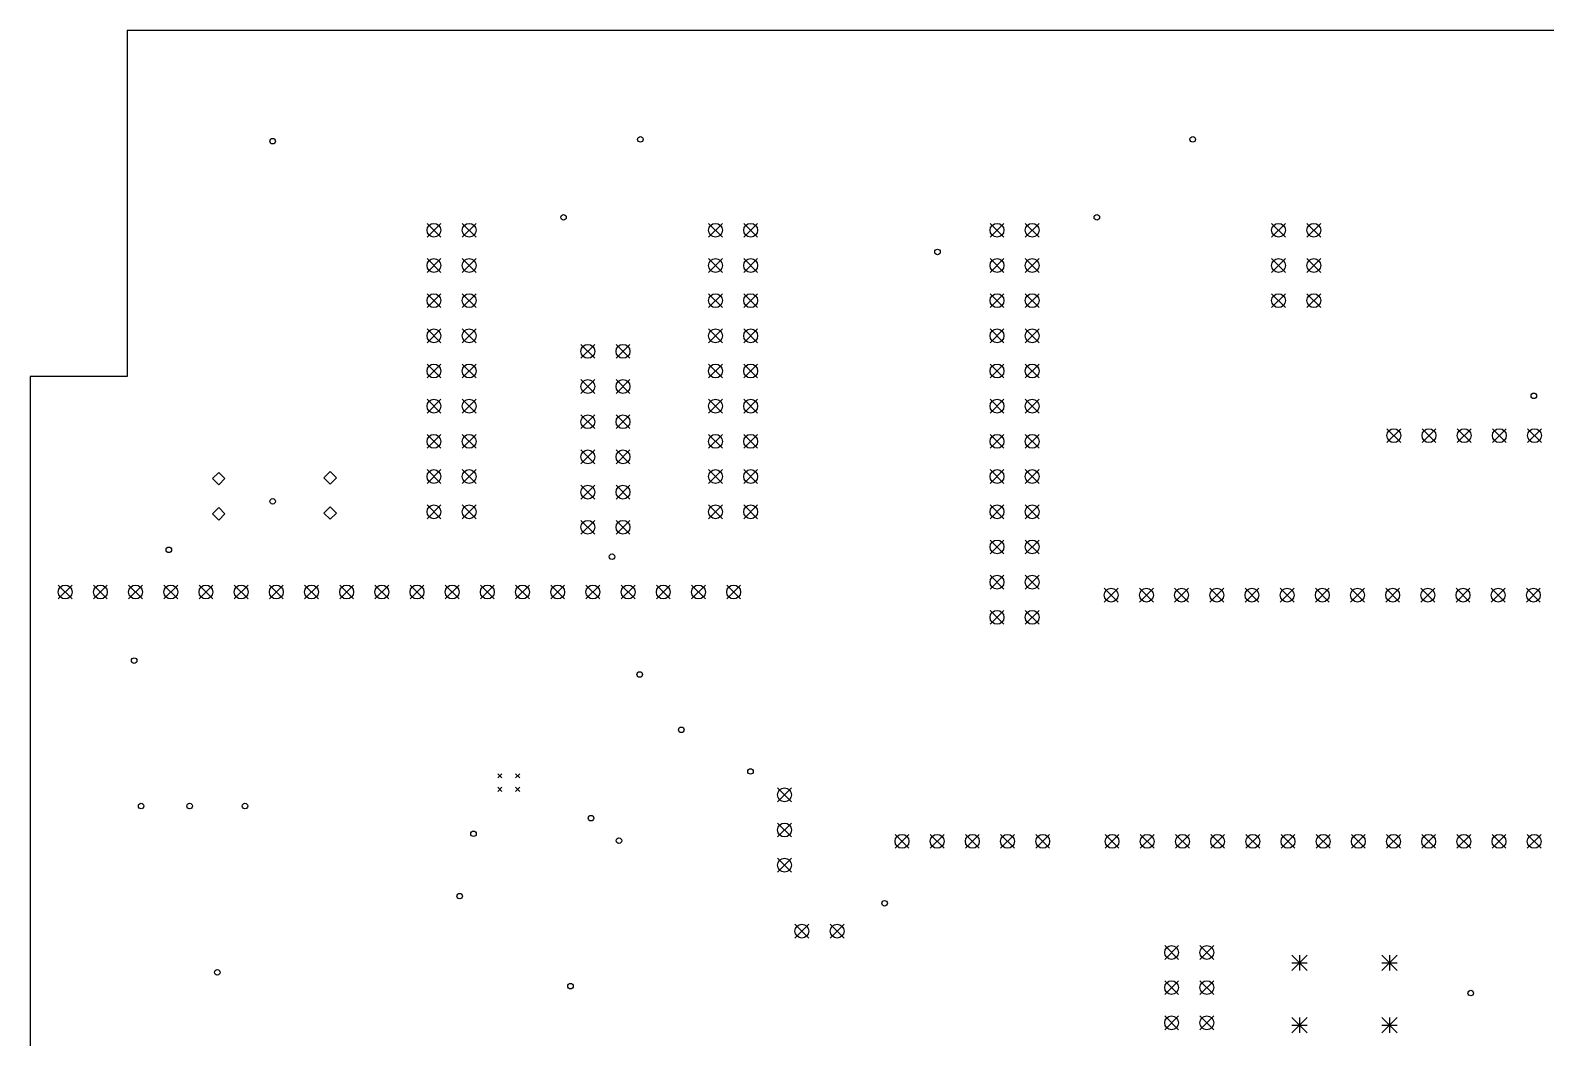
# Model space of a CAD drawing. Extents: x 56 to 278, y -164 to -19.
# Drawn here: x 57 to 166.4, y -91.7 to -19 of the extents above; entities that cross this region are included whole.
import ezdxf

# ---------------------------------------------------------------- set-up
doc = ezdxf.new("R2010")
doc.units = 0
doc.layers.add('BLACK', color=7, linetype='CONTINUOUS')

msp = doc.modelspace()

# ---------------------------------------------------------------- linework, layer by layer
at = {"layer": 'BLACK', "linetype": 'CONTINUOUS'}
for p, q in [((64, -19), (64, -44)), ((64, -19), (277.5, -19)), ((85.642, -32.934), (86.642, -33.934)), ((86.642, -32.934), (85.642, -33.934)), ((88.182, -32.934), (89.182, -33.934)), ((89.182, -32.934), (88.182, -33.934)), ((105.97, -32.934), (106.97, -33.934)), ((106.97, -32.934), (105.97, -33.934)), ((108.51, -32.934), (109.51, -33.934)), ((109.51, -32.934), (108.51, -33.934)), ((126.298, -32.934), (127.298, -33.934)), ((127.298, -32.934), (126.298, -33.934)), ((128.838, -32.934), (129.838, -33.934)), ((129.838, -32.934), (128.838, -33.934)), ((146.625, -32.934), (147.625, -33.934)), ((147.625, -32.934), (146.625, -33.934)), ((149.165, -32.934), (150.165, -33.934)), ((150.165, -32.934), (149.165, -33.934)), ((85.642, -35.474), (86.642, -36.474)), ((86.642, -35.474), (85.642, -36.474)), ((88.182, -35.474), (89.182, -36.474)), ((89.182, -35.474), (88.182, -36.474)), ((105.97, -35.474), (106.97, -36.474)), ((106.97, -35.474), (105.97, -36.474)), ((108.51, -35.474), (109.51, -36.474)), ((109.51, -35.474), (108.51, -36.474)), ((126.298, -35.474), (127.298, -36.474)), ((127.298, -35.474), (126.298, -36.474)), ((128.838, -35.474), (129.838, -36.474)), ((129.838, -35.474), (128.838, -36.474)), ((146.625, -35.474), (147.625, -36.474)), ((147.625, -35.474), (146.625, -36.474)), ((149.165, -35.474), (150.165, -36.474)), ((150.165, -35.474), (149.165, -36.474)), ((85.642, -38.014), (86.642, -39.014)), ((86.642, -38.014), (85.642, -39.014)), ((88.182, -38.014), (89.182, -39.014)), ((89.182, -38.014), (88.182, -39.014)), ((105.97, -38.014), (106.97, -39.014)), ((106.97, -38.014), (105.97, -39.014)), ((108.51, -38.014), (109.51, -39.014)), ((109.51, -38.014), (108.51, -39.014)), ((126.298, -38.014), (127.298, -39.014)), ((127.298, -38.014), (126.298, -39.014)), ((128.838, -38.014), (129.838, -39.014)), ((129.838, -38.014), (128.838, -39.014)), ((146.625, -38.014), (147.625, -39.014)), ((147.625, -38.014), (146.625, -39.014)), ((149.165, -38.014), (150.165, -39.014)), ((150.165, -38.014), (149.165, -39.014)), ((85.642, -40.554), (86.642, -41.554)), ((86.642, -40.554), (85.642, -41.554)), ((88.182, -40.554), (89.182, -41.554)), ((89.182, -40.554), (88.182, -41.554)), ((105.97, -40.554), (106.97, -41.554)), ((106.97, -40.554), (105.97, -41.554)), ((108.51, -40.554), (109.51, -41.554)), ((109.51, -40.554), (108.51, -41.554)), ((126.298, -40.554), (127.298, -41.554)), ((127.298, -40.554), (126.298, -41.554)), ((128.838, -40.554), (129.838, -41.554)), ((129.838, -40.554), (128.838, -41.554)), ((96.75, -41.675), (97.75, -42.675)), ((97.75, -41.675), (96.75, -42.675)), ((99.29, -41.675), (100.29, -42.675)), ((100.29, -41.675), (99.29, -42.675)), ((85.642, -43.094), (86.642, -44.094)), ((86.642, -43.094), (85.642, -44.094)), ((88.182, -43.094), (89.182, -44.094)), ((89.182, -43.094), (88.182, -44.094)), ((105.97, -43.094), (106.97, -44.094)), ((106.97, -43.094), (105.97, -44.094)), ((108.51, -43.094), (109.51, -44.094)), ((109.51, -43.094), (108.51, -44.094)), ((126.298, -43.094), (127.298, -44.094)), ((127.298, -43.094), (126.298, -44.094)), ((128.838, -43.094), (129.838, -44.094)), ((129.838, -43.094), (128.838, -44.094)), ((57, -44), (57, -106)), ((64, -44), (57, -44)), ((96.75, -44.215), (97.75, -45.215)), ((97.75, -44.215), (96.75, -45.215)), ((99.29, -44.215), (100.29, -45.215)), ((100.29, -44.215), (99.29, -45.215)), ((85.642, -45.634), (86.642, -46.634)), ((86.642, -45.634), (85.642, -46.634)), ((88.182, -45.634), (89.182, -46.634)), ((89.182, -45.634), (88.182, -46.634)), ((105.97, -45.634), (106.97, -46.634)), ((106.97, -45.634), (105.97, -46.634)), ((108.51, -45.634), (109.51, -46.634)), ((109.51, -45.634), (108.51, -46.634)), ((126.298, -45.634), (127.298, -46.634)), ((127.298, -45.634), (126.298, -46.634)), ((128.838, -45.634), (129.838, -46.634)), ((129.838, -45.634), (128.838, -46.634)), ((96.75, -46.755), (97.75, -47.755)), ((97.75, -46.755), (96.75, -47.755)), ((99.29, -46.755), (100.29, -47.755)), ((100.29, -46.755), (99.29, -47.755)), ((154.942, -47.759), (155.942, -48.759)), ((155.942, -47.759), (154.942, -48.759)), ((157.482, -47.759), (158.482, -48.759)), ((158.482, -47.759), (157.482, -48.759)), ((160.022, -47.759), (161.022, -48.759)), ((161.022, -47.759), (160.022, -48.759)), ((162.562, -47.759), (163.562, -48.759)), ((163.562, -47.759), (162.562, -48.759)), ((165.102, -47.759), (166.102, -48.759)), ((166.102, -47.759), (165.102, -48.759)), ((85.642, -48.174), (86.642, -49.174)), ((86.642, -48.174), (85.642, -49.174)), ((88.182, -48.174), (89.182, -49.174)), ((89.182, -48.174), (88.182, -49.174)), ((105.97, -48.174), (106.97, -49.174)), ((106.97, -48.174), (105.97, -49.174)), ((108.51, -48.174), (109.51, -49.174)), ((109.51, -48.174), (108.51, -49.174)), ((126.298, -48.174), (127.298, -49.174)), ((127.298, -48.174), (126.298, -49.174)), ((128.838, -48.174), (129.838, -49.174)), ((129.838, -48.174), (128.838, -49.174)), ((96.75, -49.295), (97.75, -50.295)), ((97.75, -49.295), (96.75, -50.295)), ((99.29, -49.295), (100.29, -50.295)), ((100.29, -49.295), (99.29, -50.295)), ((70.6, -50.91), (70.15, -51.36)), ((70.15, -51.36), (70.6, -51.81)), ((71.05, -51.36), (70.6, -50.91)), ((70.6, -51.81), (71.05, -51.36)), ((78.65, -50.86), (78.2, -51.31)), ((78.2, -51.31), (78.65, -51.76)), ((79.1, -51.31), (78.65, -50.86)), ((78.65, -51.76), (79.1, -51.31)), ((85.642, -50.714), (86.642, -51.714)), ((86.642, -50.714), (85.642, -51.714)), ((88.182, -50.714), (89.182, -51.714)), ((89.182, -50.714), (88.182, -51.714)), ((105.97, -50.714), (106.97, -51.714)), ((106.97, -50.714), (105.97, -51.714)), ((108.51, -50.714), (109.51, -51.714)), ((109.51, -50.714), (108.51, -51.714)), ((126.298, -50.714), (127.298, -51.714)), ((127.298, -50.714), (126.298, -51.714)), ((128.838, -50.714), (129.838, -51.714)), ((129.838, -50.714), (128.838, -51.714)), ((96.75, -51.835), (97.75, -52.835)), ((97.75, -51.835), (96.75, -52.835)), ((99.29, -51.835), (100.29, -52.835)), ((100.29, -51.835), (99.29, -52.835)), ((70.6, -53.45), (70.15, -53.9)), ((71.05, -53.9), (70.6, -53.45)), ((78.65, -53.4), (78.2, -53.85)), ((79.1, -53.85), (78.65, -53.4)), ((85.642, -53.254), (86.642, -54.254)), ((86.642, -53.254), (85.642, -54.254)), ((88.182, -53.254), (89.182, -54.254)), ((89.182, -53.254), (88.182, -54.254)), ((105.97, -53.254), (106.97, -54.254)), ((106.97, -53.254), (105.97, -54.254)), ((108.51, -53.254), (109.51, -54.254)), ((109.51, -53.254), (108.51, -54.254)), ((126.298, -53.254), (127.298, -54.254)), ((127.298, -53.254), (126.298, -54.254)), ((128.838, -53.254), (129.838, -54.254)), ((129.838, -53.254), (128.838, -54.254)), ((70.15, -53.9), (70.6, -54.35)), ((70.6, -54.35), (71.05, -53.9)), ((78.2, -53.85), (78.65, -54.3)), ((78.65, -54.3), (79.1, -53.85)), ((96.75, -54.375), (97.75, -55.375)), ((97.75, -54.375), (96.75, -55.375)), ((99.29, -54.375), (100.29, -55.375)), ((100.29, -54.375), (99.29, -55.375)), ((126.298, -55.794), (127.298, -56.794)), ((127.298, -55.794), (126.298, -56.794)), ((128.838, -55.794), (129.838, -56.794)), ((129.838, -55.794), (128.838, -56.794)), ((59.02, -59.0478), (60.02, -60.0478)), ((60.02, -59.0478), (59.02, -60.0478)), ((61.56, -59.0478), (62.56, -60.0478)), ((62.56, -59.0478), (61.56, -60.0478)), ((64.1, -59.0478), (65.1, -60.0478)), ((65.1, -59.0478), (64.1, -60.0478)), ((66.64, -59.0478), (67.64, -60.0478)), ((67.64, -59.0478), (66.64, -60.0478)), ((69.18, -59.0478), (70.18, -60.0478)), ((70.18, -59.0478), (69.18, -60.0478)), ((71.72, -59.0478), (72.72, -60.0478)), ((72.72, -59.0478), (71.72, -60.0478)), ((74.26, -59.0478), (75.26, -60.0478)), ((75.26, -59.0478), (74.26, -60.0478)), ((76.8, -59.0478), (77.8, -60.0478)), ((77.8, -59.0478), (76.8, -60.0478)), ((79.34, -59.0478), (80.34, -60.0478)), ((80.34, -59.0478), (79.34, -60.0478)), ((81.88, -59.0478), (82.88, -60.0478)), ((82.88, -59.0478), (81.88, -60.0478)), ((84.42, -59.0478), (85.42, -60.0478)), ((85.42, -59.0478), (84.42, -60.0478)), ((86.96, -59.0478), (87.96, -60.0478)), ((87.96, -59.0478), (86.96, -60.0478)), ((89.5, -59.0478), (90.5, -60.0478)), ((90.5, -59.0478), (89.5, -60.0478)), ((92.04, -59.0478), (93.04, -60.0478)), ((93.04, -59.0478), (92.04, -60.0478)), ((94.58, -59.0478), (95.58, -60.0478)), ((95.58, -59.0478), (94.58, -60.0478)), ((97.12, -59.0478), (98.12, -60.0478)), ((98.12, -59.0478), (97.12, -60.0478)), ((99.66, -59.0478), (100.66, -60.0478)), ((100.66, -59.0478), (99.66, -60.0478)), ((102.2, -59.0478), (103.2, -60.0478)), ((103.2, -59.0478), (102.2, -60.0478)), ((104.74, -59.0478), (105.74, -60.0478)), ((105.74, -59.0478), (104.74, -60.0478)), ((107.28, -59.0478), (108.28, -60.0478)), ((108.28, -59.0478), (107.28, -60.0478)), ((126.298, -58.334), (127.298, -59.334)), ((127.298, -58.334), (126.298, -59.334)), ((128.838, -58.334), (129.838, -59.334)), ((129.838, -58.334), (128.838, -59.334)), ((134.542, -59.269), (135.542, -60.269)), ((135.542, -59.269), (134.542, -60.269)), ((137.082, -59.269), (138.082, -60.269)), ((138.082, -59.269), (137.082, -60.269)), ((139.622, -59.269), (140.622, -60.269)), ((140.622, -59.269), (139.622, -60.269)), ((142.162, -59.269), (143.162, -60.269)), ((143.162, -59.269), (142.162, -60.269)), ((144.702, -59.269), (145.702, -60.269)), ((145.702, -59.269), (144.702, -60.269)), ((147.242, -59.269), (148.242, -60.269)), ((148.242, -59.269), (147.242, -60.269)), ((149.782, -59.269), (150.782, -60.269)), ((150.782, -59.269), (149.782, -60.269)), ((152.322, -59.269), (153.322, -60.269)), ((153.322, -59.269), (152.322, -60.269)), ((154.862, -59.269), (155.862, -60.269)), ((155.862, -59.269), (154.862, -60.269)), ((157.402, -59.269), (158.402, -60.269)), ((158.402, -59.269), (157.402, -60.269)), ((159.942, -59.269), (160.942, -60.269)), ((160.942, -59.269), (159.942, -60.269)), ((162.482, -59.269), (163.482, -60.269)), ((163.482, -59.269), (162.482, -60.269)), ((165.022, -59.269), (166.022, -60.269)), ((166.022, -59.269), (165.022, -60.269)), ((126.298, -60.874), (127.298, -61.874)), ((127.298, -60.874), (126.298, -61.874)), ((128.838, -60.874), (129.838, -61.874)), ((129.838, -60.874), (128.838, -61.874)), ((90.755, -72.6728), (91.055, -72.9728)), ((91.055, -72.6728), (90.755, -72.9728)), ((92.035, -72.6728), (92.335, -72.9728)), ((92.335, -72.6728), (92.035, -72.9728)), ((90.755, -73.6428), (91.055, -73.9428)), ((91.055, -73.6428), (90.755, -73.9428)), ((92.035, -73.6428), (92.335, -73.9428)), ((92.335, -73.6428), (92.035, -73.9428)), ((110.949, -73.6868), (111.949, -74.6868)), ((111.949, -73.6868), (110.949, -74.6868)), ((110.949, -76.2268), (111.949, -77.2268)), ((111.949, -76.2268), (110.949, -77.2268)), ((119.436, -77.0445), (120.436, -78.0445)), ((120.436, -77.0445), (119.436, -78.0445)), ((121.977, -77.0445), (122.977, -78.0445)), ((122.977, -77.0445), (121.977, -78.0445)), ((124.516, -77.0445), (125.516, -78.0445)), ((125.516, -77.0445), (124.516, -78.0445)), ((127.056, -77.0445), (128.056, -78.0445)), ((128.056, -77.0445), (127.056, -78.0445)), ((129.596, -77.0445), (130.596, -78.0445)), ((130.596, -77.0445), (129.596, -78.0445)), ((134.602, -77.049), (135.602, -78.049)), ((135.602, -77.049), (134.602, -78.049)), ((137.142, -77.049), (138.142, -78.049)), ((138.142, -77.049), (137.142, -78.049)), ((139.682, -77.049), (140.682, -78.049)), ((140.682, -77.049), (139.682, -78.049)), ((142.222, -77.049), (143.222, -78.049)), ((143.222, -77.049), (142.222, -78.049)), ((144.762, -77.049), (145.762, -78.049)), ((145.762, -77.049), (144.762, -78.049)), ((147.302, -77.049), (148.302, -78.049)), ((148.302, -77.049), (147.302, -78.049)), ((149.842, -77.049), (150.842, -78.049)), ((150.842, -77.049), (149.842, -78.049)), ((152.382, -77.049), (153.382, -78.049)), ((153.382, -77.049), (152.382, -78.049)), ((154.922, -77.049), (155.922, -78.049)), ((155.922, -77.049), (154.922, -78.049)), ((157.462, -77.049), (158.462, -78.049)), ((158.462, -77.049), (157.462, -78.049)), ((160.002, -77.049), (161.002, -78.049)), ((161.002, -77.049), (160.002, -78.049)), ((162.542, -77.049), (163.542, -78.049)), ((163.542, -77.049), (162.542, -78.049)), ((165.082, -77.049), (166.082, -78.049)), ((166.082, -77.049), (165.082, -78.049)), ((110.949, -78.7668), (111.949, -79.7668)), ((111.949, -78.7668), (110.949, -79.7668)), ((112.21, -83.525), (113.21, -84.525)), ((113.21, -83.525), (112.21, -84.525)), ((114.75, -83.525), (115.75, -84.525)), ((115.75, -83.525), (114.75, -84.525)), ((138.902, -85.064), (139.902, -86.064)), ((139.902, -85.064), (138.902, -86.064)), ((141.442, -85.064), (142.442, -86.064)), ((142.442, -85.064), (141.442, -86.064)), ((148.084, -85.772), (149.184, -86.872)), ((149.184, -85.772), (148.084, -86.872)), ((148.084, -86.322), (149.184, -86.322)), ((148.634, -85.772), (148.634, -86.872)), ((154.584, -85.772), (155.684, -86.872)), ((155.684, -85.772), (154.584, -86.872)), ((154.584, -86.322), (155.684, -86.322)), ((155.134, -85.772), (155.134, -86.872)), ((138.902, -87.604), (139.902, -88.604)), ((139.902, -87.604), (138.902, -88.604)), ((141.442, -87.604), (142.442, -88.604)), ((142.442, -87.604), (141.442, -88.604)), ((138.902, -90.144), (139.902, -91.144)), ((139.902, -90.144), (138.902, -91.144)), ((141.442, -90.144), (142.442, -91.144)), ((142.442, -90.144), (141.442, -91.144)), ((148.084, -90.272), (149.184, -91.372)), ((149.184, -90.272), (148.084, -91.372)), ((148.634, -90.272), (148.634, -91.372)), ((154.584, -90.272), (155.684, -91.372)), ((155.684, -90.272), (154.584, -91.372)), ((155.134, -90.272), (155.134, -91.372)), ((148.084, -90.822), (149.184, -90.822)), ((154.584, -90.822), (155.684, -90.822))]:
    msp.add_line(p, q, dxfattribs=at)
at = {"layer": 'BLACK'}
for centre, radius in [((74.5, -27), 0.2), ((101.05, -26.874), 0.2), ((140.928, -26.874), 0.2), ((95.5, -32.5), 0.2), ((134, -32.5), 0.2), ((86.142, -33.434), 0.5), ((88.682, -33.434), 0.5), ((106.47, -33.434), 0.5), ((109.01, -33.434), 0.5), ((126.798, -33.434), 0.5), ((129.338, -33.434), 0.5), ((147.125, -33.434), 0.5), ((149.665, -33.434), 0.5), ((122.5, -35), 0.2), ((86.142, -35.974), 0.5), ((88.682, -35.974), 0.5), ((106.47, -35.974), 0.5), ((109.01, -35.974), 0.5), ((126.798, -35.974), 0.5), ((129.338, -35.974), 0.5), ((147.125, -35.974), 0.5), ((149.665, -35.974), 0.5), ((86.142, -38.514), 0.5), ((88.682, -38.514), 0.5), ((106.47, -38.514), 0.5), ((109.01, -38.514), 0.5), ((126.798, -38.514), 0.5), ((129.338, -38.514), 0.5), ((147.125, -38.514), 0.5), ((149.665, -38.514), 0.5), ((86.142, -41.054), 0.5), ((88.682, -41.054), 0.5), ((106.47, -41.054), 0.5), ((109.01, -41.054), 0.5), ((126.798, -41.054), 0.5), ((129.338, -41.054), 0.5), ((97.25, -42.175), 0.5), ((99.79, -42.175), 0.5), ((86.142, -43.594), 0.5), ((88.682, -43.594), 0.5), ((106.47, -43.594), 0.5), ((109.01, -43.594), 0.5), ((126.798, -43.594), 0.5), ((129.338, -43.594), 0.5), ((97.25, -44.715), 0.5), ((99.79, -44.715), 0.5), ((86.142, -46.134), 0.5), ((88.682, -46.134), 0.5), ((106.47, -46.134), 0.5), ((109.01, -46.134), 0.5), ((126.798, -46.134), 0.5), ((129.338, -46.134), 0.5), ((165.552, -45.384), 0.2), ((97.25, -47.255), 0.5), ((99.79, -47.255), 0.5), ((155.442, -48.259), 0.5), ((157.982, -48.259), 0.5), ((160.522, -48.259), 0.5), ((163.062, -48.259), 0.5), ((165.602, -48.259), 0.5), ((86.142, -48.674), 0.5), ((88.682, -48.674), 0.5), ((106.47, -48.674), 0.5), ((109.01, -48.674), 0.5), ((126.798, -48.674), 0.5), ((129.338, -48.674), 0.5), ((97.25, -49.795), 0.5), ((99.79, -49.795), 0.5), ((86.142, -51.214), 0.5), ((88.682, -51.214), 0.5), ((106.47, -51.214), 0.5), ((109.01, -51.214), 0.5), ((126.798, -51.214), 0.5), ((129.338, -51.214), 0.5), ((97.25, -52.335), 0.5), ((99.79, -52.335), 0.5), ((74.5, -53), 0.2), ((86.142, -53.754), 0.5), ((88.682, -53.754), 0.5), ((106.47, -53.754), 0.5), ((109.01, -53.754), 0.5), ((126.798, -53.754), 0.5), ((129.338, -53.754), 0.5), ((97.25, -54.875), 0.5), ((99.79, -54.875), 0.5), ((126.798, -56.294), 0.5), ((129.338, -56.294), 0.5), ((67, -56.5), 0.2), ((99, -57), 0.2), ((59.52, -59.5478), 0.5), ((62.06, -59.5478), 0.5), ((64.6, -59.5478), 0.5), ((67.14, -59.5478), 0.5), ((69.68, -59.5478), 0.5), ((72.22, -59.5478), 0.5), ((74.76, -59.5478), 0.5), ((77.3, -59.5478), 0.5), ((79.84, -59.5478), 0.5), ((82.38, -59.5478), 0.5), ((84.92, -59.5478), 0.5), ((87.46, -59.5478), 0.5), ((90, -59.5478), 0.5), ((92.54, -59.5478), 0.5), ((95.08, -59.5478), 0.5), ((97.62, -59.5478), 0.5), ((100.16, -59.5478), 0.5), ((102.7, -59.5478), 0.5), ((105.24, -59.5478), 0.5), ((107.78, -59.5478), 0.5), ((126.798, -58.834), 0.5), ((129.338, -58.834), 0.5), ((135.042, -59.769), 0.5), ((137.582, -59.769), 0.5), ((140.122, -59.769), 0.5), ((142.662, -59.769), 0.5), ((145.202, -59.769), 0.5), ((147.742, -59.769), 0.5), ((150.282, -59.769), 0.5), ((152.822, -59.769), 0.5), ((155.362, -59.769), 0.5), ((157.902, -59.769), 0.5), ((160.442, -59.769), 0.5), ((162.982, -59.769), 0.5), ((165.522, -59.769), 0.5), ((126.798, -61.374), 0.5), ((129.338, -61.374), 0.5), ((64.5, -64.5), 0.2), ((101, -65.5), 0.2), ((104, -69.5), 0.2), ((109, -72.5), 0.2), ((111.449, -74.1868), 0.5), ((65, -75), 0.2), ((68.5, -75), 0.2), ((72.5, -75), 0.2), ((97.479, -75.8698), 0.2), ((111.449, -76.7268), 0.5), ((89, -77), 0.2), ((99.5, -77.5), 0.2), ((119.936, -77.5445), 0.5), ((122.477, -77.5445), 0.5), ((125.016, -77.5445), 0.5), ((127.556, -77.5445), 0.5), ((130.096, -77.5445), 0.5), ((135.102, -77.549), 0.5), ((137.642, -77.549), 0.5), ((140.182, -77.549), 0.5), ((142.722, -77.549), 0.5), ((145.262, -77.549), 0.5), ((147.802, -77.549), 0.5), ((150.342, -77.549), 0.5), ((152.882, -77.549), 0.5), ((155.422, -77.549), 0.5), ((157.962, -77.549), 0.5), ((160.502, -77.549), 0.5), ((163.042, -77.549), 0.5), ((165.582, -77.549), 0.5), ((111.449, -79.2668), 0.5), ((88, -81.5), 0.2), ((118.678, -82.0155), 0.2), ((112.71, -84.025), 0.5), ((115.25, -84.025), 0.5), ((139.402, -85.564), 0.5), ((141.942, -85.564), 0.5), ((70.5, -87), 0.2), ((96, -88), 0.2), ((139.402, -88.104), 0.5), ((141.942, -88.104), 0.5), ((161, -88.5), 0.2), ((139.402, -90.644), 0.5), ((141.942, -90.644), 0.5)]:
    msp.add_circle(centre, radius, dxfattribs=at)

doc.saveas('drawing.dxf')
